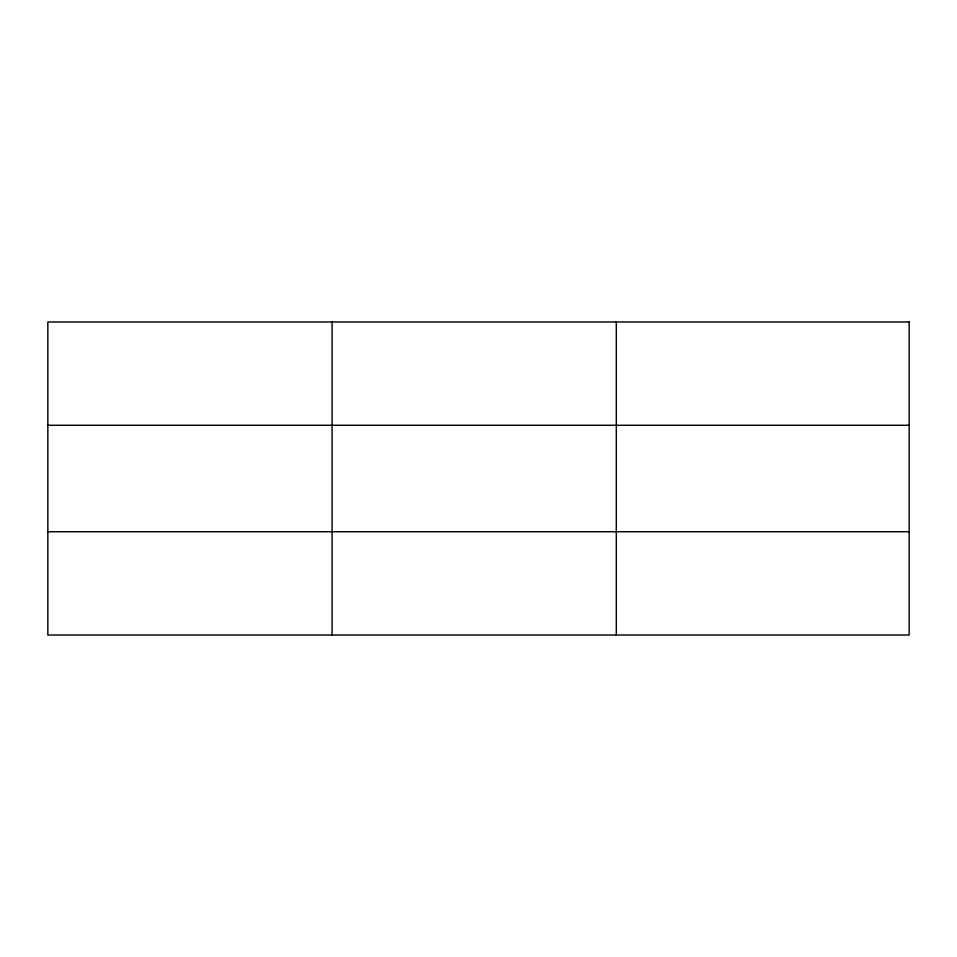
<?xml version="1.0" encoding="UTF-8"?>
<svg xmlns="http://www.w3.org/2000/svg" width="957" height="957" viewBox="0 0 957 957"><rect width="100%" height="100%" fill="white"/><g stroke="black" fill="none" stroke-linecap="round" stroke-linejoin="round"><path stroke-width="1.44" d="M332.079 635.017L332.079 321.983M616.308 635.017L616.308 321.983M47.85 425.279L909.15 425.279M47.85 531.721L909.15 531.721M909.15 321.983L909.15 635.017L47.85 635.017L47.85 321.983L909.15 321.983"/></g></svg>
